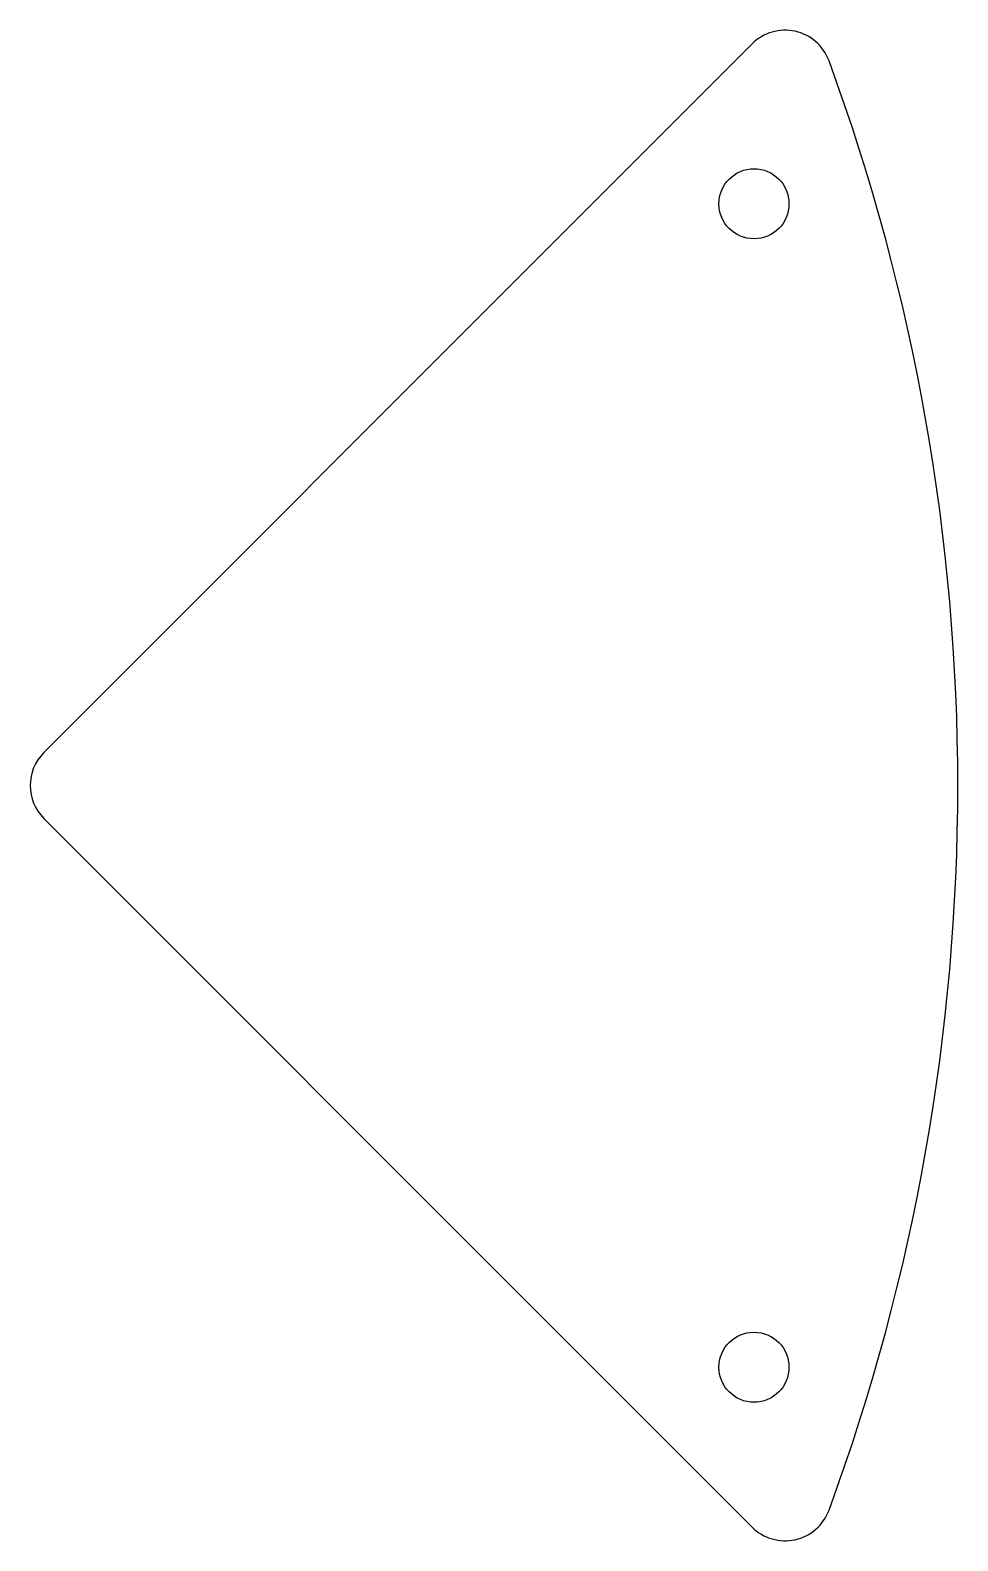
# Model space of a CAD drawing. Header units: millimetres. Extents: x 50.3 to 90, y -32.3 to 32.3.
import ezdxf

# ---------------------------------------------------------------- set-up
doc = ezdxf.new("R2010")
doc.units = ezdxf.units.MM
doc.layers.get('0').update_dxf_attribs({"linetype": 'CONTINUOUS'})

msp = doc.modelspace()

# ---------------------------------------------------------------- linework, layer by layer
for p, q in [((81.193, 31.747), (73.487, 24.04)), ((73.487, 24.04), (50.861, 1.414)), ((73.487, -24.04), (50.861, -1.414)), ((73.487, -24.04), (81.193, -31.747))]:
    msp.add_line(p, q)
for centre in [(81.271, 24.902), (81.271, 24.902), (81.271, -24.902)]:
    msp.add_circle(centre, 1.5)
for centre, radius, start, end in [((82.607, 30.332), 2, 20.16257, 135), ((0, 0), 90, -20.16257, 20.16257), ((52.275, 0), 2, 135, 225), ((82.607, -30.332), 2, 225, 339.83743)]:
    msp.add_arc(centre, radius, start, end)

doc.saveas('drawing.dxf')
